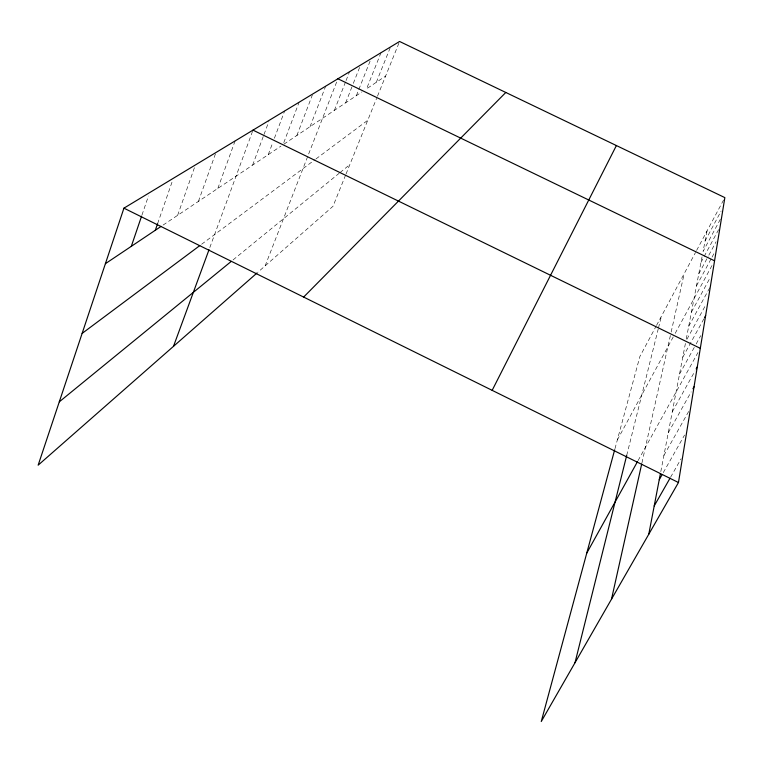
<?xml version="1.0" encoding="UTF-8"?>
<svg xmlns="http://www.w3.org/2000/svg" width="763" height="763" viewBox="0 0 763 763"><rect width="100%" height="100%" fill="white"/><g stroke="black" fill="none" stroke-linecap="round" stroke-linejoin="round"><path stroke-width="0.57" stroke-dasharray="3.81 2.86" d="M660.796 471.648L685.603 342.463M686.261 339.02L702.036 256.864M707.005 230.998L703.085 251.389L721.207 217.655M641.941 462.912L670.915 333.126M671.163 332.029L684.201 273.64M626.709 455.397L658.221 329.015M658.488 327.918L661.387 316.311M614.978 448.682L639.88 356.531L655.97 326.44M141.975 215.023L148.451 196.005M157.607 223.635L172.19 181.604M177.626 215.328L195.004 166.067M198.418 201.403L215.919 152.543M217.846 188.394L235.071 140.955M209.815 247.546L252.982 130.13M252.62 165.123L263.597 135.585M264.008 134.488L268.891 121.365M268.233 154.67L272.744 142.652M274.384 138.284L284.637 110.988M283.788 142.624L299.106 102.242M296.874 135.49L312.344 95.07M310.045 126.668L325.677 86.171M265.133 265.877L337.914 78.77M334.385 110.377L345.62 81.689M346.059 80.582L349.511 71.76M345.649 102.833L352.878 84.502M353.307 83.425L360.537 65.093M356.359 95.661L370.589 59.838M380.995 52.723L366.574 88.823L385.611 76.071M376.312 82.299L390.513 46.972M345.62 175.051L333.002 206.277L258.018 272.114M346.04 174.002L376.617 98.341M377.475 96.214L399.154 42.556M656.514 325.429L695.513 252.477M696.609 250.426L724.297 198.657M705.088 240.955L721.13 211.027M700.987 262.348L719.528 227.899M698.774 273.85L708.274 256.234M708.837 255.204L716.104 241.737M696.447 285.944L711.488 258.161M712.051 257.131L714.273 253.011M617.343 439.927L674.616 334.413M675.179 333.374L712.337 264.904M691.421 312.124L710.296 277.455M688.703 326.316L709.781 287.708M686.958 339.239L705.785 304.895M682.761 357.227L704.497 317.723M679.528 374.099L695.598 345M696.171 343.96L700.758 335.644M638.04 460.642L698.002 352.506M672.289 411.762L695.026 370.961M668.245 432.84L691.192 391.858M663.905 455.454L690.019 409.073M663.266 472.64L684.564 435.044M670.563 477.247L681.082 458.801M233.058 259.925L339.182 173.268M340.031 172.572L349.864 164.541M201.623 244.246L315.109 159.572M315.996 158.904L367.747 120.287M163.072 225.075L280.994 146.114M283.884 144.178L361.929 91.932"/><path stroke-width="1.14" d="M614.682 449.769L541.263 721.521L678.469 482.521L724.85 197.617L399.593 41.479L123.93 208.165L38.15 465.172L257.131 272.896M648.769 534.253L660.348 473.966M611.516 599.136L641.693 464.018M575.006 662.732L626.709 455.397M131.303 246.344L141.594 216.139M155.309 230.273L157.607 223.635M173.497 346.326L209.024 249.711M492.164 390.341L616.39 145.552M704.497 317.723L705.641 315.644M586.766 553.099L637.467 461.672M696.161 368.92L697.296 366.879M692.918 388.777L694.063 386.736M659.242 479.755L662.112 474.672M654.206 505.945L669.981 478.267M303.645 297.074L505.802 92.466M59.285 401.843L231.256 261.404M82.127 333.412L199.772 245.629M105.399 263.683L161.127 226.373M337.914 78.77L714.559 260.812M252.982 130.13L700.31 348.338M123.93 208.165L678.469 482.521"/></g></svg>
